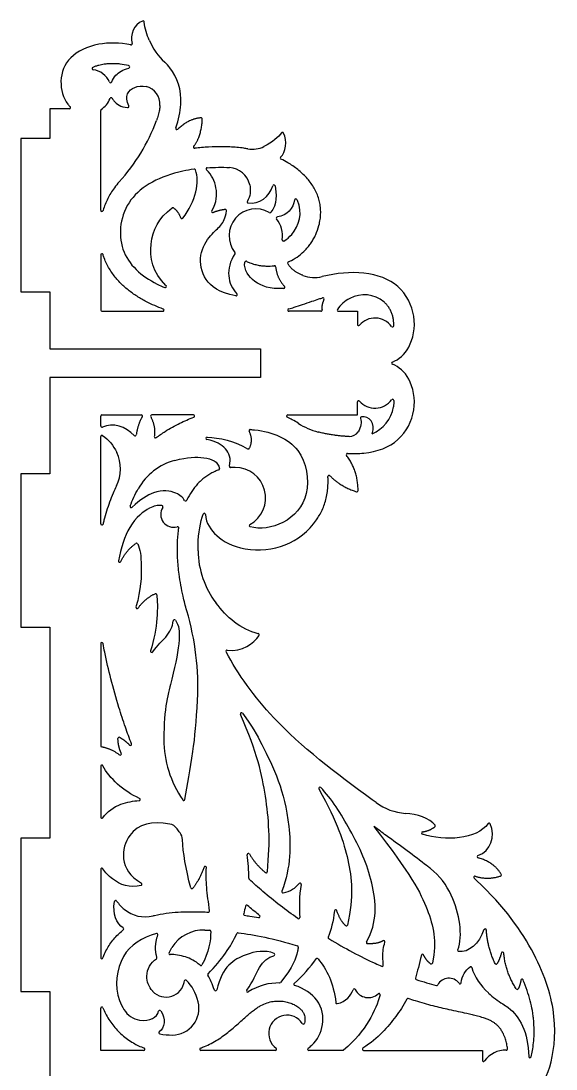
# Model space of a CAD drawing. Header units: millimetres. Extents: x -254 to 403, y -359 to 324.
# Drawn here: x 291.5 to 403.2, y -70.2 to 148.5 of the extents above; entities that cross this region are included whole.
import ezdxf

# ---------------------------------------------------------------- set-up
doc = ezdxf.new("R2010")
doc.units = ezdxf.units.MM
doc.header["$MEASUREMENT"] = 0
doc.layers.add('Layer 03', color=5, linetype='Continuous')

msp = doc.modelspace()

# ---------------------------------------------------------------- linework, layer by layer
at = {"layer": 'Layer 03'}
for p, q in [((301.63, 130.23), (297.53, 130.23)), ((297.53, 130.23), (297.53, 124)), ((308.16, 109.03), (308.16, 129.88)), ((297.53, 124), (291.53, 124)), ((291.53, 124), (291.53, 92)), ((308.16, 99.71), (308.16, 88.19)), ((291.53, 92), (297.53, 92)), ((297.53, 92), (297.53, 80.12)), ((308.41, 87.94), (321.13, 87.94)), ((354.11, 87.94), (347.46, 87.94)), ((357.79, 87.94), (361.72, 87.94)), ((361.72, 87.94), (361.72, 85.21)), ((297.53, 80.12), (341.53, 80.12)), ((341.53, 80.12), (341.53, 74.12)), ((341.53, 74.12), (297.53, 74.12)), ((297.53, 74.12), (297.53, 54)), ((361.72, 66.31), (361.72, 69.04)), ((308.16, 64.02), (308.16, 66.06)), ((308.41, 66.31), (316.64, 66.31)), ((327.51, 66.31), (318.82, 66.31)), ((347.21, 66.31), (361.72, 66.31)), ((308.16, 43.6), (308.16, 61.78)), ((297.53, 54), (291.53, 54)), ((291.53, 54), (291.53, 22)), ((291.53, 22), (297.53, 22)), ((297.53, 22), (297.53, -22)), ((308.16, 18.55), (308.16, -2.7)), ((308.16, -7), (308.16, -17.62)), ((297.53, -22), (291.53, -22)), ((291.53, -22), (291.53, -54)), ((308.16, -28.54), (308.16, -46.92)), ((291.53, -54), (297.53, -54)), ((297.53, -54), (297.53, -74.12)), ((308.16, -66.31), (308.16, -57.5)), ((317.13, -66.31), (308.16, -66.31)), ((344.63, -66.31), (329.07, -66.31)), ((358.7, -66.31), (351.59, -66.31)), ((363.03, -66.31), (387.81, -66.31)), ((387.81, -66.31), (387.81, -68.36))]:
    msp.add_line(p, q, dxfattribs=at)
for centre, radius, start, end in [((317.01, 148.29), 0.249, 6.0423, 112.434), ((330.96, 149.99), 13.8, 203.4063, 226.8836), ((314.5, 143.76), 0.249, 257.6651, 15.7379), ((306.61, 138.6), 0.249, 113.855, 262.0021), ((305.96, 133.94), 4.46, 24.6445, 82.0021), ((314, 138.95), 0.249, 282.9031, 75.1311), ((310.23, 135.9), 0.249, 204.6445, 338.8), ((316.86, 131.24), 3.68, 355, 77.7818), ((310.36, 132.27), 0.249, 27.7933, 159.0555), ((301.63, 130.47), 0.249, 270, 47.1782), ((308.41, 129.88), 0.249, 123.4201, 180), ((313.81, 130.69), 0.249, 265.1746, 26.2002), ((283.11, 141.32), 39.13, 317.6545, 339.6746), ((329.12, 128.06), 0.249, 356.9586, 92.8163), ((324.06, 126.11), 0.249, 159.5495, 312.7782), ((346.07, 125.04), 0.249, 25.5205, 144.3741), ((327.75, 122.21), 0.249, 140.2518, 277.3036), ((339.81, 127.43), 5.66, 260.6377, 295.2838), ((345.89, 119.93), 0.249, 132.7779, 243.9874), ((327.71, 117.36), 0.249, 17.9362, 98.336), ((330.41, 117.65), 0.249, 94.137, 225.7919), ((334.77, 113.34), 4.61, 12.7068, 86.7622), ((344.3, 114.08), 0.249, 13.6936, 164.0876), ((323.22, 109.32), 0.249, 56.5833, 127.1162), ((338.98, 110.79), 0.249, 148.6107, 262.7441), ((348.89, 111.14), 0.249, 27.2199, 172.0631), ((308.41, 109.03), 0.249, 180, 343.2546), ((325.09, 107.53), 0.249, 200.8029, 321.2501), ((331.55, 108.79), 0.249, 147.5118, 291.1493), ((334.19, 108.93), 0.249, 351.6031, 95.483), ((340.53, 103.74), 5.58, 59.7758, 218.7673), ((343.46, 108.77), 0.249, 239.7758, 317.9443), ((345.05, 107.4), 0.249, 94.4769, 219.0371), ((340.53, 103.74), 5.58, 351.0136, 39.0371), ((346.28, 102.83), 0.249, 171.0136, 301.6555), ((308.41, 99.71), 0.249, 17.6057, 180), ((335.99, 100.09), 0.249, 326.4072, 38.7673), ((338.47, 98.15), 0.249, 63.6563, 173.9035), ((344.42, 97.21), 0.249, 5.9896, 96.9204), ((347.42, 98.02), 0.249, 113.4246, 211.278), ((352.77, 101.69), 6.71, 248.6672, 284.0058), ((321.62, 93.14), 0.249, 247.7525, 46.0372), ((346.35, 92.97), 0.249, 274.2959, 43.5399), ((336.42, 91.4), 0.249, 258.3063, 42.4668), ((354.54, 90.51), 0.249, 333.3436, 106.3179), ((363.17, 84.97), 6.41, 50.494, 118.071), ((308.41, 88.19), 0.249, 180, 270), ((321.13, 88.19), 0.249, 270, 70.6228), ((347.46, 88.19), 0.249, 106.0517, 270), ((354.11, 88.19), 0.249, 270, 9.9024), ((357.79, 88.19), 0.249, 148.1688, 270), ((365.4, 82.25), 4.28, 36.1185, 139.2673), ((361.97, 85.21), 0.249, 180, 319.2673), ((369.06, 84.92), 0.249, 216.1185, 356.4877), ((369.13, 77.12), 0.249, 111.741, 248.259), ((361.97, 69.04), 0.249, 40.7327, 180), ((365.4, 72), 4.28, 220.7327, 323.8815), ((362.11, 69.1), 7.23, 291.7987, 351.1706), ((369.06, 69.33), 0.249, 3.5123, 143.8815), ((308.41, 66.06), 0.249, 90, 180), ((316.64, 66.06), 0.249, 326.5929, 90), ((318.82, 66.06), 0.249, 90, 208.1582), ((327.51, 66.06), 0.249, 289.9485, 90), ((347.21, 66.06), 0.249, 90, 246.1099), ((362.61, 65.66), 0.249, 98.0997, 198.9098), ((308.41, 64.02), 0.249, 180, 293.5072), ((356.98, 76.09), 13.78, 236.6481, 255.5716), ((308.41, 61.78), 0.249, 57.7877, 180), ((315.34, 62.16), 0.249, 220.9537, 352.5115), ((319.59, 61.77), 0.249, 171.1745, 307.0592), ((330.37, 61.42), 0.249, 88.5645, 259.2217), ((339.37, 63.02), 0.249, 86.0201, 206.9393), ((360.08, 63.98), 2.16, 268.598, 326.963), ((338.96, 59.46), 0.249, 236.3925, 331.8537), ((304.28, 55.04), 8, 333.8745, 25.4495), ((359.65, 58.02), 0.249, 87.124, 216.9152), ((326.81, 44.83), 12.41, 104.6845, 150.7482), ((332.74, 55.06), 0.249, 288.539, 13.8413), ((335.26, 55.58), 0.249, 163.7219, 274.7963), ((336.22, 49.01), 6.36, 298.8344, 89.9994), ((355.83, 53.46), 0.249, 43.0553, 183.6335), ((361.62, 50.52), 0.249, 251.7536, 359.9179), ((325.89, 48.6), 0.249, 212.8443, 334.481), ((314.54, 47.22), 0.249, 158.7381, 313.901), ((323.38, 45.56), 2.7, 147.146, 286.2872), ((320.9, 47.16), 0.249, 327.146, 83.8196), ((329.81, 45.54), 0.249, 2.022, 159.5855), ((341.12, 52.87), 14.75, 259.1113, 325.1252), ((308.41, 43.6), 0.249, 180, 346.5174), ((324.21, 42.73), 0.249, 352.028, 106.2872), ((339.41, 43.22), 0.249, 118.8344, 252.0737), ((315.65, 39.3), 0.249, 24.9603, 125.5929), ((346.88, 38.22), 18.41, 180.8038, 217.3087), ((312.12, 35.81), 0.249, 170.4381, 334.2817), ((319.61, 28.76), 0.249, 7.4221, 114.9647), ((315.77, 26.16), 0.249, 163.8728, 324.2844), ((271.52, 9.46), 56.92, 357.2918, 16.3257), ((323.55, 23.3), 0.249, 37.2046, 174.6108), ((340.99, 20.42), 0.249, 325.7302, 78.0214), ((308.41, 18.55), 0.249, 10.8034, 180), ((318.82, 16.99), 0.249, 162.2248, 324.6712), ((334.54, 16.98), 0.249, 82.7905, 208.2323), ((337.55, 3.9), 0.249, 37.212, 203.8652), ((312.02, -1.21), 0.249, 62.6281, 180.6438), ((343.59, -1.38), 22.25, 180, 214.6566), ((308.41, -2.7), 0.249, 180, 260.5539), ((312.24, -4.43), 0.249, 233.3046, 25.5611), ((314.38, -2.43), 0.249, 222.4805, 21.4193), ((308.41, -7), 0.249, 27.0041, 180), ((353.91, -11.63), 0.249, 45.1873, 209.0379), ((316.16, -13.94), 0.249, 271.9127, 65.8315), ((325.49, -13.89), 0.249, 214.6566, 351.3381), ((372.63, -4.99), 11.88, 233.9295, 265.7312), ((308.41, -17.62), 0.249, 180, 325.3386), ((322.11, -21.48), 2.46, 35.4492, 79.5051), ((377.74, -19.45), 0.249, 306.1618, 38.398), ((389.24, -19.13), 0.249, 23.3163, 143.3614), ((322.57, -22.45), 2.66, 2.9811, 36.1541), ((375.37, -20.95), 0.249, 97.8965, 252.7615), ((338.99, -25.43), 0.249, 29.8837, 188.5422), ((386.97, -25.87), 0.249, 108.4206, 253.9238), ((308.41, -28.54), 0.249, 33.0398, 180), ((329.97, -28.14), 0.249, 356.8467, 160.5334), ((368, -39.84), 14.57, 23.9422, 51.8962), ((339.3, -30.4), 0.249, 178.7338, 227.1688), ((342.69, -29), 0.249, 230.6778, 354.0561), ((386.25, -30.2), 0.249, 72.236, 227.7204), ((391.53, -29.69), 0.249, 287.6895, 29.6897), ((316.53, -31.63), 0.249, 286.7459, 59.9795), ((327.21, -32.31), 0.249, 195.1576, 322.439), ((349.75, -31.66), 0.249, 348.8768, 139.3762), ((346.21, -33.2), 0.249, 159.3348, 280.3176), ((311.29, -35.29), 0.249, 36.6069, 170.5165), ((317.42, -31.7), 6.73, 230.0072, 284.3907), ((330.61, -37.2), 0.249, 267.4492, 6.31), ((338.63, -36.23), 0.249, 49.2378, 168.2022), ((357.18, -37.19), 0.249, 19.2272, 173.6731), ((338.24, -37.87), 0.249, 165.1736, 261.9381), ((341.17, -38.35), 0.249, 259.4794, 51.1444), ((349.45, -38.58), 0.249, 234.8694, 2.0113), ((312.73, -40.96), 0.249, 308.0088, 55.8036), ((329.59, -48.92), 7.73, 87.7677, 147.9906), ((330.88, -41.49), 0.249, 359.6255, 87.2125), ((359.44, -40.09), 0.249, 226.9415, 347.995), ((388.39, -41.2), 0.249, 3.5635, 160.6446), ((319.86, -42.17), 0.249, 339.7281, 105.1421), ((336.81, -41.99), 0.249, 82.6978, 156.0971), ((355.89, -42.78), 0.249, 158.627, 238.9539), ((363.87, -43.78), 0.249, 149.5506, 266.3956), ((367.24, -43.65), 0.249, 342.0654, 120.0363), ((349.16, -44.72), 0.249, 350.0116, 73.1686), ((382.9, -45.4), 0.249, 158.3055, 259.9265), ((392.02, -46.03), 0.249, 5.638, 165.21), ((308.41, -46.92), 0.249, 180, 339.8538), ((319.65, -46.98), 0.249, 303.7977, 15.3799), ((322.65, -46.06), 0.249, 155.883, 272.2514), ((344.24, -46.3), 0.249, 282.9088, 68.1174), ((353.33, -47.36), 0.249, 40.3398, 144.5535), ((375.32, -46.5), 0.249, 25.6361, 167.5919), ((377.13, -48.02), 0.249, 234.1094, 348.3956), ((329.06, -48.36), 0.249, 227.2062, 331.072), ((330.74, -50.47), 0.249, 135.2433, 210.7388), ((366.89, -48.52), 0.249, 246.2172, 2.9491), ((385.39, -49.1), 0.249, 13.2014, 121.3106), ((390.67, -48.07), 0.249, 204.6995, 329.1704), ((321.82, -51.36), 3.83, 222.7267, 352.8593), ((325.86, -51.87), 0.249, 47.7935, 172.8593), ((345.46, -51.99), 0.249, 269.0029, 321.0428), ((348.69, -52.5), 0.249, 131.6927, 252.7112), ((374.07, -51.28), 0.249, 162.3694, 251.8867), ((380.83, -53.88), 2.64, 36.6903, 151.8803), ((383.14, -52.16), 0.249, 216.6903, 353.5599), ((396.09, -51.68), 0.249, 22.4942, 172.1597), ((332.13, -53.63), 0.249, 198.0537, 347.2277), ((338.84, -53.9), 0.249, 143.2704, 302.5236), ((361.08, -53.74), 0.249, 26.3705, 159.206), ((363.99, -52.29), 3, 206.3705, 313.1594), ((366.21, -54.66), 0.249, 344.6391, 133.1594), ((378.28, -52.52), 0.249, 255.1828, 331.8803), ((400.48, -42.46), 16.46, 226.1743, 239.3799), ((395.09, -53.33), 0.249, 213.0771, 335.627), ((323.08, -57.52), 5.58, 270.5356, 14.2185), ((357.48, -56.31), 0.249, 186.3289, 281.9264), ((372.26, -55.74), 0.249, 71.642, 152.5986), ((308.41, -57.5), 0.249, 20.9083, 180), ((317.1, -55.24), 4.81, 211.8381, 260.25), ((320.5, -58.2), 0.249, 35.9978, 164.412), ((347.03, -62.77), 3.82, 32.9247, 233.8281), ((350.45, -60.56), 0.249, 212.9247, 346.852), ((320.54, -62.61), 0.249, 123.8356, 258.8561), ((317.13, -66.06), 0.249, 270, 69.1134), ((329.07, -66.06), 0.249, 109.6435, 270), ((344.63, -66.06), 0.249, 270, 53.8281), ((351.59, -66.06), 0.249, 123.8925, 270), ((358.7, -66.06), 0.249, 270, 310.5836), ((363.03, -66.06), 0.249, 123.5594, 270), ((392.64, -71.62), 5.37, 88.2415, 144.5152), ((392.82, -66), 0.249, 268.2415, 7.3297), ((397.74, -67.59), 0.249, 181.4349, 345.9948), ((388.06, -68.36), 0.249, 180, 324.5152)]:
    msp.add_arc(centre, radius, start, end, dxfattribs=at)
for points, degree in [([(316.91, 148.52), (315.09, 147.77), (314.21, 145.72), (314.74, 143.83)], 3), ([(318.3, 144.5), (317.8, 145.66), (317.4, 146.95), (317.25, 148.31)], 3), ([(308.27, 130.09), (309.06, 130.6), (309.74, 131.37), (310.12, 132.36)], 3), ([(329.11, 128.31), (326.67, 128.19), (324.23, 125.93)], 2), ([(327.55, 122.37), (329.17, 124.31), (329.37, 128.04)], 2), ([(345.87, 125.18), (345.3, 124.39), (344.04, 123.17), (342.23, 122.31)], 3), ([(345.72, 120.11), (346.86, 121.16), (347.12, 123.43), (346.3, 125.15)], 3), ([(330.39, 117.9), (331.94, 118.01), (333.5, 118.03), (335.03, 117.94)], 3), ([(339.27, 114.35), (339.54, 113.13), (339.36, 111.89), (338.77, 110.92)], 3), ([(338.95, 110.55), (341.23, 110.26), (343.4, 111.82), (344.06, 114.15)], 3), ([(344.54, 114.14), (344.91, 112.64), (345, 110.11), (343.64, 108.6)], 3), ([(323.36, 109.53), (324.3, 108.91), (324.85, 107.44)], 2), ([(348.64, 111.18), (348.41, 109.55), (347.09, 107.81), (345.03, 107.65)], 3), ([(334.17, 109.18), (332.93, 109.06), (331.64, 108.56)], 2), ([(336.19, 99.95), (334.08, 96.77), (334.65, 93.69), (336.6, 91.57)], 3), ([(344.67, 97.24), (344.93, 94.83), (346.53, 93.14)], 2), ([(350.33, 95.45), (348.18, 96.29), (347.21, 97.89)], 2), ([(354.77, 90.4), (354.18, 89.23), (354.36, 88.23)], 2), ([(360.15, 90.63), (359.12, 90.08), (358.19, 89.31), (357.58, 88.32)], 3), ([(316.85, 65.92), (315.9, 64.47), (315.59, 62.13)], 2), ([(318.6, 65.94), (319.67, 63.94), (319.34, 61.8)], 2), ([(364.79, 62.38), (365.59, 64.61), (364.21, 66.14), (362.57, 65.91)], 3), ([(315.15, 62), (313.46, 63.95), (310.69, 64.74), (308.51, 63.79)], 3), ([(362.37, 65.58), (362.62, 64.86), (362.52, 63.75), (361.9, 62.8)], 3), ([(308.54, 61.99), (309.83, 61.18), (310.82, 59.9), (311.5, 58.47)], 3), ([(330.37, 61.67), (332.79, 61.61), (336.36, 60.89), (338.82, 59.25)], 3), ([(339.18, 59.34), (340.09, 61.05), (339.15, 62.91)], 2), ([(360.03, 61.81), (356.89, 61.89), (353.55, 62.75)], 2), ([(361.87, 50.52), (361.88, 54.64), (359.45, 57.87)], 2), ([(356.01, 53.63), (358.07, 51.43), (361.54, 50.28)], 2), ([(314.31, 47.31), (314.8, 48.56), (315.35, 49.76), (315.99, 50.89)], 3), ([(312.34, 35.7), (313.47, 38.05), (315.51, 39.5)], 2), ([(315.97, 26.01), (317.41, 28.01), (319.5, 28.99)], 2), ([(319.85, 28.79), (320.15, 26.56), (320.08, 21.74), (318.58, 17.07)], 3), ([(341.05, 20.66), (337.37, 21.44), (334.4, 24.23), (332.24, 27.06)], 3), ([(334.57, 17.23), (337.73, 16.83), (340.05, 18.59), (341.2, 20.28)], 3), ([(312.47, -4.32), (311.79, -2.9), (311.77, -1.22)], 2), ([(312.13, -0.99), (313.26, -1.58), (314.19, -2.6)], 2), ([(308.37, -2.94), (310.25, -3.25), (312.09, -4.63)], 2), ([(316.26, -13.72), (312.89, -12.2), (309.96, -9.5), (308.63, -6.89)], 3), ([(377.94, -19.3), (376.79, -17.85), (374.13, -17.02), (371.75, -16.85)], 3), ([(389.04, -18.99), (386.58, -22.3), (380.09, -22.68), (375.3, -21.19)], 3), ([(375.34, -20.7), (376.72, -20.51), (377.89, -19.66)], 2), ([(386.89, -25.63), (389.58, -24.74), (390.58, -21.6), (389.47, -19.04)], 3), ([(324.72, -20.88), (324.52, -20.61), (324.32, -20.33), (324.12, -20.05)], 3), ([(326.97, -32.37), (325.88, -28.33), (325.37, -25.12), (325.23, -22.31)], 3), ([(339.05, -30.39), (339.09, -28.75), (338.99, -27.1), (338.75, -25.47)], 3), ([(339.21, -25.31), (340.47, -27.5), (342.53, -29.19)], 2), ([(391.75, -29.56), (390.34, -27.1), (386.9, -26.11)], 2), ([(329.73, -28.06), (328.83, -30.62), (327.41, -32.46)], 2), ([(386.33, -29.96), (388.91, -30.79), (391.61, -29.92)], 2), ([(346.25, -33.44), (347.74, -33.17), (348.81, -32.37), (349.56, -31.49)], 3), ([(349.99, -31.7), (349.52, -34.09), (349.63, -36.52), (349.7, -38.57)], 3), ([(382.67, -45.31), (383.85, -42.34), (383.02, -37.77), (381.32, -33.93)], 3), ([(312.87, -40.75), (311.48, -39.81), (310.6, -37.89), (311.04, -35.24)], 3), ([(311.49, -35.14), (311.96, -35.77), (312.49, -36.35), (313.09, -36.86)], 3), ([(338.38, -36.18), (338.27, -36.73), (338.14, -37.28), (338, -37.81)], 3), ([(356.94, -37.16), (356.69, -39.4), (356.25, -41.16), (355.66, -42.68)], 3), ([(359.27, -40.27), (358.16, -39.24), (357.42, -37.1)], 2), ([(331.13, -41.49), (331.11, -43.5), (330.79, -45.74), (329.28, -48.48)], 3), ([(329.89, -41.19), (330.22, -41.21), (330.55, -41.22), (330.89, -41.24)], 3), ([(388.15, -41.11), (387.14, -44), (384.89, -46.01), (382.86, -45.65)], 3), ([(390.45, -48.18), (388.86, -44.72), (388.64, -41.18)], 2), ([(319.89, -46.91), (319.25, -44.56), (320.1, -42.26)], 2), ([(330.56, -50.3), (333.53, -47.3), (335.35, -44.67), (336.59, -41.88)], 3), ([(336.84, -41.74), (340.19, -42.17), (344.17, -42.95), (349.23, -44.48)], 3), ([(367.12, -43.44), (365.89, -44.15), (363.86, -44.03)], 2), ([(322.42, -45.96), (322.6, -45.55), (322.81, -45.18), (323.03, -44.82)], 3), ([(348.53, -52.32), (350.37, -50.68), (351.88, -48.97), (353.12, -47.22)], 3), ([(353.52, -47.2), (355.33, -49.34), (356.77, -52.24), (357.23, -56.33)], 3), ([(375.08, -46.45), (374.67, -48.3), (374.26, -49.85), (373.83, -51.2)], 3), ([(376.99, -48.22), (376.12, -47.59), (375.54, -46.4)], 2), ([(391.78, -45.97), (391.43, -47.29), (390.89, -48.2)], 2), ([(394.88, -53.47), (392.67, -50.08), (392.27, -46.01)], 2), ([(383.39, -52.18), (383.54, -50.84), (384.25, -49.5), (385.26, -48.89)], 3), ([(385.63, -49.04), (386.09, -50.99), (387.51, -52.82), (389.08, -54.33)], 3), ([(328.49, -56.14), (328.04, -54.36), (327.25, -52.79), (326.03, -51.68)], 3), ([(331.89, -53.71), (331.49, -52.46), (331.03, -51.44), (330.53, -50.6)], 3), ([(345.46, -52.24), (343.4, -52.2), (341.15, -52.72), (338.97, -54.11)], 3), ([(373.99, -51.51), (375.48, -52), (376.89, -52.41), (378.22, -52.76)], 3), ([(395.85, -51.65), (395.72, -52.53), (395.31, -53.44)], 2), ([(357.53, -56.55), (359.41, -56.15), (360.38, -54.87), (360.85, -53.65)], 3), ([(366.45, -54.73), (365.56, -57.95), (363.62, -62.17), (358.86, -66.25)], 3), ([(316.28, -59.98), (318.43, -60.35), (319.91, -59.4), (320.26, -58.13)], 3), ([(320.7, -58.05), (321.86, -59.64), (321.5, -61.67), (320.4, -62.41)], 3), ([(320.49, -62.86), (321.35, -63.02), (322.23, -63.11), (323.13, -63.1)], 3)]:
    msp.add_open_spline(points, degree=degree, dxfattribs=at)
for points, knots in [([(314.45, 143.52), (312.17, 144.02), (307.02, 144.06), (301.24, 141.23), (299.28, 136.04), (300.45, 132.08), (301.62, 130.82), (301.8, 130.66)], [8758.771831, 8758.771831, 8758.771831, 8758.771831, 8764.79551, 8772.004262, 8779.213015, 8786.421768, 8787.62331, 8787.62331, 8787.62331, 8787.62331]), ([(314.06, 139.19), (314.03, 139.19), (313.42, 139.35), (312.52, 139.52), (311.36, 139.61), (310.5, 139.63), (309.67, 139.59), (308.75, 139.48), (307.9, 139.31), (307.12, 139.08), (306.71, 138.92), (306.52, 138.83), (306.51, 138.83)], [109.338292, 109.338292, 109.338292, 109.338292, 109.445537, 111.213631, 112.09317, 112.957186, 113.795146, 114.595729, 115.743662, 116.415168, 117.03146, 117.061336, 117.061336, 117.061336, 117.061336]), ([(310.47, 135.81), (310.66, 136.31), (311.36, 137.47), (312.75, 138.4), (314.05, 138.7)], [122.772891, 122.772891, 122.772891, 122.772891, 124.752838, 127.663823, 127.663823, 127.663823, 127.663823]), ([(323.83, 126.2), (324.48, 127.94), (325.4, 133.03), (324.08, 137.24), (321.92, 139.55), (321.53, 139.91)], [8730.101177, 8730.101177, 8730.101177, 8730.101177, 8733.549934, 8740.758687, 8742.183985, 8742.183985, 8742.183985, 8742.183985]), ([(314.03, 130.8), (313.03, 132.83), (314.47, 134.86), (316.76, 135.02), (317.64, 134.83)], [472.972503, 472.972503, 472.972503, 472.972503, 478.714212, 481.799983, 481.799983, 481.799983, 481.799983]), ([(310.58, 132.39), (310.67, 132.22), (311.25, 131.3), (312.36, 130.57), (313.79, 130.45)], [468.449576, 468.449576, 468.449576, 468.449576, 469.170063, 472.444429, 472.444429, 472.444429, 472.444429]), ([(320.53, 130.92), (320.51, 130.68), (320.44, 130.09), (320.25, 129.12), (320.01, 128.3), (319.84, 127.83), (319.8, 127.73)], [487.137157, 487.137157, 487.137157, 487.137157, 487.855747, 488.937432, 490.102641, 490.431003, 490.431003, 490.431003, 490.431003]), ([(338.89, 121.84), (338.61, 121.89), (337.84, 122.01), (336.09, 122.21), (333.63, 122.33), (330.69, 122.26), (328.74, 122.08), (327.78, 121.96)], [8704.850511, 8704.850511, 8704.850511, 8704.850511, 8705.725783, 8707.197475, 8710.156059, 8713.125728, 8716.048669, 8716.048669, 8716.048669, 8716.048669]), ([(347.32, 98.25), (347.53, 98.34), (348.3, 98.71), (349.55, 99.49), (350.7, 100.53), (351.52, 101.47), (352.09, 102.24), (352.6, 103.06), (353.2, 104.24), (353.69, 105.6), (353.98, 107.05), (354.09, 108.22), (354.06, 109.35), (353.9, 110.51), (353.61, 111.67), (353.17, 112.8), (352.59, 113.89), (351.9, 114.91), (350.84, 116.17), (349.62, 117.3), (348.28, 118.28), (347.11, 119.02), (346.26, 119.47), (345.78, 119.71)], [8661.723685, 8661.723685, 8661.723685, 8661.723685, 8662.427275, 8664.279467, 8666.144098, 8667.086258, 8668.038934, 8669.006622, 8669.993499, 8672.032096, 8673.339025, 8674.441865, 8675.578237, 8676.745, 8677.944003, 8679.173149, 8680.409751, 8681.633951, 8682.886398, 8685.359694, 8686.621255, 8687.905738, 8689.512772, 8689.512772, 8689.512772, 8689.512772]), ([(327.67, 117.6), (326.87, 117.49), (321.18, 116.46), (312.81, 112.21), (311.16, 100.06), (317.11, 94.88), (320.99, 93.12), (321.52, 92.91)], [-3395.722478, -3395.722478, -3395.722478, -3395.722478, -3394.183861, -3384.529004, -3374.874147, -3365.219289, -3363.714049, -3363.714049, -3363.714049, -3363.714049]), ([(325.28, 107.37), (326.65, 109.08), (328.47, 113.17), (328.38, 116.1), (327.94, 117.43)], [-3407.163948, -3407.163948, -3407.163948, -3407.163948, -3401.664535, -3396.073288, -3396.073288, -3396.073288, -3396.073288]), ([(331.34, 108.92), (332.44, 110.66), (332.52, 113.93), (331.37, 116.37), (330.23, 117.47)], [636.07319, 636.07319, 636.07319, 636.07319, 641.022717, 646.05755, 646.05755, 646.05755, 646.05755]), ([(312.03, 114.96), (311.67, 114.57), (310.77, 113.47), (309.57, 111.5), (308.91, 109.84), (308.65, 108.98), (308.65, 108.96)], [505.527888, 505.527888, 505.527888, 505.527888, 507.142634, 509.816146, 512.428184, 512.504259, 512.504259, 512.504259, 512.504259]), ([(321.79, 93.32), (318.93, 96.07), (317.85, 102.68), (320.24, 107.38), (323.07, 109.52)], [-3363.023402, -3363.023402, -3363.023402, -3363.023402, -3353.414127, -3342.908298, -3342.908298, -3342.908298, -3342.908298]), ([(346.41, 102.61), (347, 102.97), (349.22, 104.88), (350.44, 108.55), (349.15, 111.18), (349.11, 111.26)], [-13.432079, -13.432079, -13.432079, -13.432079, -10.33672, -0.681863, -0.406705, -0.406705, -0.406705, -0.406705]), ([(336.37, 91.16), (332.75, 91.9), (329.51, 94.39), (328.41, 99.82), (331.22, 104.18), (333.34, 105.72), (334.21, 107.37), (334.44, 108.89)], [607.117472, 607.117472, 607.117472, 607.117472, 611.941256, 617.11062, 622.279984, 627.449348, 632.301413, 632.301413, 632.301413, 632.301413]), ([(321.21, 88.42), (320.61, 88.64), (319.43, 89.1), (317.94, 89.8), (316.38, 90.65), (314.77, 91.68), (312.96, 93.13), (311.6, 94.55), (310.63, 95.81), (309.73, 97.18), (309.08, 98.53), (308.72, 99.55), (308.65, 99.79)], [323.68692, 323.68692, 323.68692, 323.68692, 325.600856, 327.513502, 328.644325, 330.932684, 333.259929, 335.631694, 336.838788, 338.056311, 340.555879, 341.318332, 341.318332, 341.318332, 341.318332]), ([(346.37, 92.72), (343.43, 92.5), (340.01, 93.87), (338.04, 96.49), (338.22, 98.18)], [-1155.634156, -1155.634156, -1155.634156, -1155.634156, -1149.650767, -1143.72026, -1143.72026, -1143.72026, -1143.72026]), ([(338.58, 98.38), (338.81, 98.26), (339.38, 98.01), (340.27, 97.73), (341.08, 97.55), (341.86, 97.44), (342.91, 97.35), (343.81, 97.39), (344.39, 97.46)], [-1167.439591, -1167.439591, -1167.439591, -1167.439591, -1166.63962, -1165.594482, -1164.618679, -1164.137571, -1163.219814, -1161.44516, -1161.44516, -1161.44516, -1161.44516]), ([(369.04, 77.35), (370.38, 77.89), (372.97, 80.04), (374.33, 86.95), (370.79, 93.77), (363.61, 96.47), (357.29, 95.91), (354.39, 95.19)], [8605.717785, 8605.717785, 8605.717785, 8605.717785, 8614.302186, 8623.957044, 8633.611903, 8643.266761, 8652.439649, 8652.439649, 8652.439649, 8652.439649]), ([(347.39, 88.43), (347.77, 88.54), (348.75, 88.83), (350.37, 89.37), (352.08, 89.98), (353.47, 90.45), (354.22, 90.68), (354.47, 90.75)], [99.137011, 99.137011, 99.137011, 99.137011, 100.330776, 102.206756, 104.275343, 105.808274, 106.619741, 106.619741, 106.619741, 106.619741]), ([(369.31, 84.91), (369.32, 85.12), (369.33, 85.58), (369.26, 86.26), (369.11, 86.97), (368.87, 87.65), (368.56, 88.32), (368.17, 88.93), (367.73, 89.47), (367.41, 89.78), (367.25, 89.92)], [180.769216, 180.769216, 180.769216, 180.769216, 181.420493, 182.130581, 182.846848, 183.582349, 184.321002, 185.051676, 185.765392, 186.405634, 186.405634, 186.405634, 186.405634]), ([(359.66, 58.27), (360.83, 58.21), (364.99, 58.3), (370.79, 60.48), (374.33, 67.3), (372.97, 74.21), (370.38, 76.36), (369.04, 76.89)], [8563.881863, 8563.881863, 8563.881863, 8563.881863, 8567.573138, 8577.227996, 8586.882853, 8596.537711, 8605.122113, 8605.122113, 8605.122113, 8605.122113]), ([(369.31, 69.34), (369.32, 69.12), (369.33, 68.67), (369.29, 68.22), (369.25, 67.99)], [401.363103, 401.363103, 401.363103, 401.363103, 402.01438, 402.724468, 402.724468, 402.724468, 402.724468]), ([(319.74, 61.57), (320.35, 62.03), (321.94, 63.13), (324.56, 64.6), (326.61, 65.46), (327.6, 65.82)], [322.914289, 322.914289, 322.914289, 322.914289, 325.212853, 328.750586, 331.920179, 331.920179, 331.920179, 331.920179]), ([(349.4, 64.58), (349, 64.85), (348.25, 65.29), (347.46, 65.67), (347.11, 65.83)], [433.751671, 433.751671, 433.751671, 433.751671, 435.218149, 436.377047, 436.377047, 436.377047, 436.377047]), ([(339.39, 63.27), (339.69, 63.25), (343.84, 62.87), (350.66, 60.08), (352.21, 49.11), (346.87, 43.27), (341.39, 42.32), (339.33, 42.99)], [518.164309, 518.164309, 518.164309, 518.164309, 519.480003, 536.391459, 553.302915, 570.214372, 585.727091, 585.727091, 585.727091, 585.727091]), ([(335.02, 55.65), (335.47, 57.2), (334.47, 59.51), (332.3, 60.8), (330.32, 61.17)], [604.583105, 604.583105, 604.583105, 604.583105, 609.571365, 614.545321, 614.545321, 614.545321, 614.545321]), ([(323.67, 56.83), (326.27, 57.51), (330.27, 57.64), (332.62, 56.61), (332.99, 55.12)], [284.330575, 284.330575, 284.330575, 284.330575, 290.379719, 297.177086, 297.177086, 297.177086, 297.177086]), ([(332.82, 54.83), (332.56, 54.74), (331.99, 54.52), (331.14, 54.11), (330.28, 53.58), (329.48, 52.97), (328.49, 52.06), (327.39, 50.76), (326.59, 49.44), (326.2, 48.66), (326.12, 48.49)], [297.549288, 297.549288, 297.549288, 297.549288, 298.37945, 299.387168, 300.400677, 301.41332, 302.418735, 304.434036, 306.524482, 307.069259, 307.069259, 307.069259, 307.069259]), ([(336.22, 55.37), (336.12, 55.37), (335.8, 55.37), (335.49, 55.35), (335.28, 55.33)], [603.1525418, 603.1525418, 603.1525418, 603.1525418, 603.4594369, 604.0984514, 604.0984514, 604.0984514, 604.0984514]), ([(353.22, 44.44), (353.42, 44.72), (353.83, 45.37), (354.39, 46.45), (354.88, 47.68), (355.25, 48.97), (355.49, 50.3), (355.61, 51.66), (355.62, 52.71), (355.59, 53.31), (355.58, 53.45)], [8537.677044, 8537.677044, 8537.677044, 8537.677044, 8538.704337, 8540.005676, 8541.335101, 8542.687935, 8544.046027, 8545.40788, 8546.785803, 8547.20817, 8547.20817, 8547.20817, 8547.20817]), ([(311.46, 51.52), (311.21, 51), (310.69, 49.88), (309.76, 47.5), (309.1, 45.35), (308.71, 43.8), (308.65, 43.54)], [75.30781, 75.30781, 75.30781, 75.30781, 77.038099, 79.023402, 83.012476, 83.812489, 83.812489, 83.812489, 83.812489]), ([(325.68, 48.46), (325.28, 49.09), (323.8, 50.37), (319.89, 50.84), (316.4, 48.66), (314.72, 47.04)], [307.599999, 307.599999, 307.599999, 307.599999, 310.96027, 315.834877, 319.372302, 319.372302, 319.372302, 319.372302]), ([(320.92, 47.41), (320.04, 47.51), (318.22, 47.03), (314.29, 44.09), (312.33, 38.56), (311.87, 35.85)], [1302.804055, 1302.804055, 1302.804055, 1302.804055, 1307.566597, 1314.156314, 1319.427405, 1319.427405, 1319.427405, 1319.427405]), ([(328.48, 37.96), (328.47, 38.36), (328.49, 41.51), (328.95, 43.95), (329.57, 45.63)], [8497.944534, 8497.944534, 8497.944534, 8497.944534, 8499.090442, 8507.108182, 8507.108182, 8507.108182, 8507.108182]), ([(330.05, 45.55), (330.12, 43.69), (332.16, 40.82), (335.54, 38.92), (338.33, 38.38)], [8507.795683, 8507.795683, 8507.795683, 8507.795683, 8514.026052, 8520.611362, 8520.611362, 8520.611362, 8520.611362]), ([(326.14, 25.46), (325.85, 26.45), (325.19, 28.97), (324.53, 32.63), (324.19, 36.3), (324.14, 39.34), (324.29, 41.44), (324.43, 42.53), (324.45, 42.69)], [1277.695579, 1277.695579, 1277.695579, 1277.695579, 1280.809876, 1285.537783, 1288.867925, 1291.918486, 1294.698046, 1295.20315, 1295.20315, 1295.20315, 1295.20315]), ([(315.88, 39.41), (316.41, 38.26), (316.75, 35.77), (316.59, 29.91), (315.53, 26.23)], [1325.913613, 1325.913613, 1325.913613, 1325.913613, 1333.498213, 1340.306944, 1340.306944, 1340.306944, 1340.306944]), ([(319.02, 16.85), (320.12, 18.39), (322.17, 20.06), (323.19, 22.11), (323.3, 23.32)], [1183.158125, 1183.158125, 1183.158125, 1183.158125, 1187.278312, 1192.331242, 1192.331242, 1192.331242, 1192.331242]), ([(323.75, 23.45), (324.52, 22.44), (324.82, 19.61), (323.5, 12.47), (321.34, 5.21), (321.34, -1.38)], [1192.93079, 1192.93079, 1192.93079, 1192.93079, 1202.277074, 1213.141997, 1221.709279, 1221.709279, 1221.709279, 1221.709279]), ([(314.61, -2.34), (314.16, -1.19), (313.23, 1.33), (311.74, 5.85), (310.28, 11.06), (309.26, 15.53), (308.77, 17.99), (308.65, 18.59)], [349.627844, 349.627844, 349.627844, 349.627844, 353.351579, 357.703748, 363.957818, 369.659786, 371.509174, 371.509174, 371.509174, 371.509174]), ([(365.63, -14.6), (365.37, -14.41), (357.42, -8.61), (344.84, 0.94), (336.83, 12.19), (334.32, 16.86)], [8442.387959, 8442.387959, 8442.387959, 8442.387959, 8442.844829, 8456.253508, 8465.910119, 8465.910119, 8465.910119, 8465.910119]), ([(325.74, -13.93), (326.21, -10.87), (327.39, -5.36), (328.16, 2.38), (328.37, 6.77)], [1235.815821, 1235.815821, 1235.815821, 1235.815821, 1248.756749, 1258.713134, 1258.713134, 1258.713134, 1258.713134]), ([(342.94, -29.03), (343.62, -22.44), (342.89, -13.63), (340.86, -4.2), (337.32, 3.8)], [645.070548, 645.070548, 645.070548, 645.070548, 662.918981, 679.905643, 679.905643, 679.905643, 679.905643]), ([(337.75, 4.05), (339.74, 1.43), (341.96, -2.71), (345.44, -9.81), (347.76, -18.58), (347.91, -27.97), (345.97, -33.11)], [680.632805, 680.632805, 680.632805, 680.632805, 689.551761, 700.179442, 710.807124, 721.169806, 721.169806, 721.169806, 721.169806]), ([(353.69, -11.75), (357.63, -18.84), (360.24, -26.91), (360.97, -34.09), (359.68, -40.14)], [655.533359, 655.533359, 655.533359, 655.533359, 670.660332, 686.335068, 686.335068, 686.335068, 686.335068]), ([(363.66, -43.65), (365.97, -39.71), (365.33, -30.73), (360.89, -21.08), (356.28, -13.64), (354.08, -11.45)], [618.800527, 618.800527, 618.800527, 618.800527, 631.180388, 643.919172, 654.818426, 654.818426, 654.818426, 654.818426]), ([(308.61, -17.76), (309.52, -16.45), (311.92, -14.74), (315.02, -14.23), (316.17, -14.19)], [188.604746, 188.604746, 188.604746, 188.604746, 193.84622, 198.192935, 198.192935, 198.192935, 198.192935]), ([(322.56, -19.06), (318.92, -18.38), (312.89, -19.68), (311.85, -28.64), (316.65, -31.41)], [931.473704, 931.473704, 931.473704, 931.473704, 943.100806, 955.385387, 955.385387, 955.385387, 955.385387]), ([(376.99, -28.38), (376.75, -28.19), (375.13, -26.93), (372.05, -24.6), (368.34, -21.89), (366.04, -20.21), (365.19, -19.59)], [1228.420513, 1228.420513, 1228.420513, 1228.420513, 1229.350327, 1234.604233, 1240.02799, 1243.196367, 1243.196367, 1243.196367, 1243.196367]), ([(365.19, -19.59), (372.89, -29.49), (376.9, -37.14), (378.32, -43.48), (377.38, -48.07)], [1243.196367, 1243.196367, 1243.196367, 1243.196367, 1259.590226, 1275.575149, 1275.575149, 1275.575149, 1275.575149]), ([(316.6, -31.87), (314.28, -32.57), (311.08, -31.26), (309.14, -29.2), (308.62, -28.4)], [955.966728, 955.966728, 955.966728, 955.966728, 962.149225, 965.372458, 965.372458, 965.372458, 965.372458]), ([(330.86, -37.18), (330.67, -35.43), (330.19, -32.34), (330.14, -29.51), (330.22, -28.15)], [898.535895, 898.535895, 898.535895, 898.535895, 904.543568, 910.106612, 910.106612, 910.106612, 910.106612]), ([(349.31, -38.78), (346.83, -37.04), (343.37, -34.38), (340.07, -31.45), (339.13, -30.58)], [625.801972, 625.801972, 625.801972, 625.801972, 631.00583, 633.133598, 633.133598, 633.133598, 633.133598]), ([(396.34, -76.92), (397.19, -76.48), (399.12, -74.98), (402.17, -70.9), (403.69, -59.54), (399.63, -46.55), (392.38, -36.15), (386.26, -30.54), (386.09, -30.38)], [8321.186007, 8321.186007, 8321.186007, 8321.186007, 8330.47368, 8343.882359, 8357.291037, 8370.699716, 8384.108395, 8384.489877, 8384.489877, 8384.489877, 8384.489877]), ([(341.33, -38.16), (341.25, -38.1), (340.39, -37.4), (339.55, -36.7), (338.79, -36.05)], [-1574.357369, -1574.357369, -1574.357369, -1574.357369, -1574.055082, -1571.042312, -1571.042312, -1571.042312, -1571.042312]), ([(319.09, -38.22), (319.19, -38.2), (320.09, -37.97), (321.84, -37.65), (324.24, -37.43), (326.77, -37.35), (328.85, -37.38), (330.2, -37.43), (330.6, -37.45)], [886.479452, 886.479452, 886.479452, 886.479452, 886.795509, 889.276863, 891.836881, 894.043777, 896.889661, 898.104533, 898.104533, 898.104533, 898.104533]), ([(338.2, -38.12), (338.56, -38.17), (339.54, -38.32), (340.51, -38.48), (341.12, -38.6)], [-1577.990098, -1577.990098, -1577.990098, -1577.990098, -1576.903678, -1575.019132, -1575.019132, -1575.019132, -1575.019132]), ([(308.64, -47), (308.71, -46.82), (308.94, -46.23), (309.4, -45.25), (310.08, -44.11), (310.88, -43.05), (311.76, -42.1), (312.45, -41.49), (312.83, -41.19), (312.88, -41.15)], [865.112269, 865.112269, 865.112269, 865.112269, 865.680856, 867.026273, 868.369526, 869.692654, 870.995213, 872.278572, 872.462047, 872.462047, 872.462047, 872.462047]), ([(319.8, -41.93), (316.83, -42.74), (311.86, -45.75), (310.91, -53.64), (312.65, -57.19), (313.01, -57.78)], [473.904228, 473.904228, 473.904228, 473.904228, 483.47762, 493.228435, 495.299111, 495.299111, 495.299111, 495.299111]), ([(355.76, -42.99), (359.13, -45.02), (362.91, -47.01), (366.34, -48.55), (366.79, -48.75)], [697.249673, 697.249673, 697.249673, 697.249673, 704.421363, 705.509286, 705.509286, 705.509286, 705.509286]), ([(367.14, -48.51), (367.11, -47.91), (366.94, -45.98), (367.16, -44.74), (367.48, -43.73)], [706.018625, 706.018625, 706.018625, 706.018625, 708.869793, 716.467438, 716.467438, 716.467438, 716.467438]), ([(344.34, -46.07), (342.48, -45.33), (338.38, -45.89), (333.49, -48.78), (332.37, -53.69)], [368.644565, 368.644565, 368.644565, 368.644565, 376.697254, 385.348887, 385.348887, 385.348887, 385.348887]), ([(349.4, -44.76), (349.35, -45.05), (348.99, -46.88), (348.39, -48.76), (345.66, -52.14)], [404.889118, 404.889118, 404.889118, 404.889118, 406.246482, 413.543322, 413.543322, 413.543322, 413.543322]), ([(319.01, -53.96), (318.15, -53.03), (317.3, -50.19), (318.59, -47.99), (319.79, -47.18)], [540.098716, 540.098716, 540.098716, 540.098716, 544.413606, 550.746187, 550.746187, 550.746187, 550.746187]), ([(328.89, -48.54), (327.9, -47.62), (325.63, -46.57), (323.63, -46.27), (322.66, -46.31)], [152.786734, 152.786734, 152.786734, 152.786734, 155.912287, 159.552485, 159.552485, 159.552485, 159.552485]), ([(338.64, -53.75), (340, -51.93), (341.13, -48.52), (343.1, -46.82), (344.3, -46.55)], [421.749716, 421.749716, 421.749716, 421.749716, 426.803196, 432.216358, 432.216358, 432.216358, 432.216358]), ([(397.98, -67.65), (398.09, -67.22), (398.29, -66.26), (398.51, -64.69), (398.63, -62.92), (398.61, -61.37), (398.54, -60.23), (398.45, -59.38), (398.29, -58.17), (397.95, -56.43), (397.34, -54.28), (396.76, -52.67), (396.39, -51.76), (396.32, -51.59)], [1327.144446, 1327.144446, 1327.144446, 1327.144446, 1328.461026, 1330.11438, 1331.906049, 1333.798214, 1334.769357, 1335.356994, 1336.368183, 1338.465541, 1340.686857, 1343.067809, 1343.634002, 1343.634002, 1343.634002, 1343.634002]), ([(351.45, -65.85), (351.73, -65.66), (353.21, -64.47), (355.02, -61.07), (354.19, -55.88), (350.64, -53.37), (348.62, -52.74)], [425.400643, 425.400643, 425.400643, 425.400643, 427.470681, 437.221494, 446.972307, 455.212029, 455.212029, 455.212029, 455.212029]), ([(328.99, -65.82), (329.14, -65.77), (329.77, -65.53), (330.87, -65.05), (332.24, -64.3), (333.52, -63.46), (334.7, -62.56), (335.8, -61.66), (336.88, -60.7), (337.9, -59.79), (338.77, -59.02), (339.4, -58.48), (339.97, -58.01), (340.47, -57.64), (341.05, -57.25), (341.79, -56.81), (342.85, -56.36), (344.12, -56.05), (345.35, -55.97), (346.5, -56.08), (347.56, -56.33), (348.49, -56.71), (349.16, -57.1), (349.6, -57.44), (349.88, -57.69), (350.11, -57.93), (350.29, -58.16), (350.43, -58.38), (350.58, -58.68), (350.72, -59.06), (350.79, -59.55), (350.79, -60.08), (350.73, -60.43), (350.69, -60.62)], [282.983737, 282.983737, 282.983737, 282.983737, 283.456433, 285.021161, 286.607371, 288.150012, 289.63686, 291.067048, 292.435354, 293.983263, 295.173396, 295.947721, 296.468265, 297.410346, 297.827367, 298.572618, 299.985532, 301.281485, 302.506659, 303.674294, 304.769993, 305.777818, 306.684053, 307.091038, 307.464659, 307.798687, 308.088249, 308.34977, 308.59738, 309.076644, 309.568512, 310.090704, 310.655038, 310.655038, 310.655038, 310.655038]), ([(372.04, -55.62), (371.32, -57.01), (369.02, -60.37), (366.15, -63.69), (362.89, -65.85)], [483.668627, 483.668627, 483.668627, 483.668627, 489.165991, 500.149593, 500.149593, 500.149593, 500.149593]), ([(393.06, -65.97), (393.02, -65.63), (392.91, -64.95), (392.64, -63.9), (392.28, -62.97), (391.86, -62.21), (391.46, -61.64), (391.03, -61.17), (390.56, -60.76), (390.05, -60.4), (389.47, -60.07), (388.79, -59.77), (387.9, -59.45), (386.86, -59.15), (385.69, -58.87), (384.36, -58.57), (382.73, -58.23), (380.4, -57.73), (377.41, -57.02), (374.57, -56.22), (372.85, -55.67), (372.34, -55.5)], [458.245215, 458.245215, 458.245215, 458.245215, 459.273873, 460.320997, 461.501112, 462.259216, 462.941885, 463.577999, 464.193595, 464.811074, 465.467963, 466.201029, 467.034815, 468.327541, 469.43998, 470.669062, 472.448734, 474.441682, 477.856288, 481.697156, 483.315388, 483.315388, 483.315388, 483.315388]), ([(392.1, -56.62), (392.49, -56.85), (395.34, -58.79), (397.36, -62.42), (397.49, -67.59)], [1308.788747, 1308.788747, 1308.788747, 1308.788747, 1311.106511, 1326.426418, 1326.426418, 1326.426418, 1326.426418]), ([(308.64, -57.41), (308.79, -57.81), (309.35, -59.08), (310.6, -61.06), (312.58, -63.15), (314.83, -64.76), (316.45, -65.53), (317.22, -65.82)], [268.5195, 268.5195, 268.5195, 268.5195, 269.804032, 272.676742, 275.550366, 278.446779, 280.940685, 280.940685, 280.940685, 280.940685])]:
    msp.add_open_spline(points, degree=3, knots=knots, dxfattribs=at)

doc.saveas('drawing.dxf')
